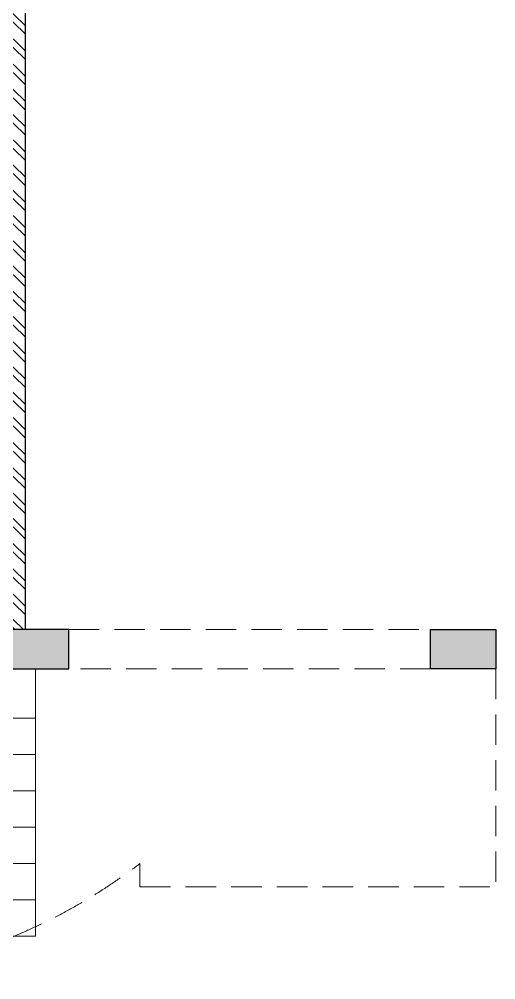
# Model space of a CAD drawing. Header units: feet. Extents: x 10026554 to 10036195, y -6281086 to -6268964.
# Drawn here: x 10032913 to 10036195, y -6281086 to -6274476 of the extents above; entities that cross this region are included whole.
import ezdxf

# ---------------------------------------------------------------- set-up
doc = ezdxf.new("R2010")
doc.units = ezdxf.units.FT
doc.header["$LTSCALE"] = 33
doc.header["$MEASUREMENT"] = 0
doc.linetypes.add('HIDDEN', pattern=[9.525, 6.35, -3.175])
doc.layers.add('A-WALL', color=1, linetype='Continuous')
doc.layers.add('column', color=10, linetype='Continuous')
for name, color, linetype, lineweight in [('A-WALL HATCH', 251, 'Continuous', 0), ('beam', 90, 'Continuous', 9), ('column hatch', 5, 'Continuous', 0), ('LENS_DIMENSION', 193, 'Continuous', 0), ('Steps', 4, 'Continuous', 9)]:
    doc.layers.add(name, color=color, linetype=linetype, lineweight=lineweight)

# ---------------------------------------------------------------- blocks, each defined once
blk = doc.blocks.new('A$C87ab3381')
at = {"layer": 'A-WALL HATCH'}
h = blk.add_hatch(dxfattribs=at)
h.set_pattern_fill('ANSI32', color=256, scale=333, angle=0.97157)
h.set_pattern_definition([(45.971575, (-3885225.56, 5461308.43), (-89.7845112, 86.7900177), []), (45.971575, (-3885166.7, 5461309.43), (-89.7845112, 86.7900177), [])])
h.paths.add_polyline_path([(-3950, 0), (-3707, 0), (-3707, 260), (-3950, 260)])
h.paths.add_polyline_path([(-6897, 8175), (-6897, 8425), (-9712, 8425), (-9712, 8175)])
h.paths.add_polyline_path([(-3707, 8175), (-3707, 8425), (-6557, 8425), (-6557, 8175)])
h.paths.add_polyline_path([(-3367, 8425), (-3367, 8175), (-846, 8175), (-846, 8425)])
h.paths.add_polyline_path([(-566, 8425), (-566, 8175), (-260, 8175), (-260, 1040.5), (0, 1040.5), (0, 8425)])
h.paths.add_polyline_path([(-260, 140), (-566, 140), (-566, 0), (0, 0), (0, 440.5), (-260, 440.5)])
h.paths.add_polyline_path([(-3367, 260), (-3367, 0), (-846, 0), (-846, 310), (-966, 310), (-966, 260)])
h.paths.add_polyline_path([(-1631, 2024), (-1010, 2024), (-1010, 2184), (-1791, 2184), (-1791, 260), (-1631, 260)])
h.paths.add_polyline_path([(-9712, 2184), (-9712, 2024), (-3707, 2024), (-3707, 410), (-3547, 410), (-3547, 2184)])
at = {"layer": 'column hatch'}
h = blk.add_hatch(color=251, dxfattribs=at)
h.dxf.hatch_style = 1
h.paths.add_polyline_path([(-9982, -766), (-9712, -766), (-9712, -1216), (-9982, -1216)])
h.paths.add_polyline_path([(-9712, 2184), (-9982, 2184), (-9982, 1724), (-9712, 1724)])
h.paths.add_polyline_path([(-9982, 5725), (-9712, 5725), (-9712, 5025), (-9982, 5025)])
h.paths.add_polyline_path([(-9982, 8425), (-9712, 8425), (-9712, 7975), (-9982, 7975)])
h.paths.add_polyline_path([(-6897, 8425), (-6557, 8425), (-6557, 7935), (-6897, 7935)])
h.paths.add_polyline_path([(-3707, 8425), (-3367, 8425), (-3367, 7975), (-3707, 7975)])
h.paths.add_polyline_path([(-566, 8015), (-846, 8015), (-846, 8425), (-566, 8425)])
h.paths.add_polyline_path([(-846, 4470), (-566, 4470), (-566, 4050), (-846, 4050)])
h.paths.add_polyline_path([(-566, 0), (-846, 0), (-846, 410), (-566, 410)])
h.paths.add_polyline_path([(-3707, 410), (-3367, 410), (-3367, 0), (-3707, 0)])
at = {"layer": 'A-WALL'}
blk.add_lwpolyline([(-9712, 2184), (-3547, 2184), (-3547, 410), (-3707, 410), (-3707, 2024), (-9712, 2024)], close=True, dxfattribs=at)
at = {"layer": 'beam', "linetype": 'HIDDEN'}
for p, q in [((-11482, 1234), (-11482, -1216)), ((-11322, 1234), (-11482, 1234)), ((-9982, -1216), (-11482, -1216))]:
    blk.add_line(p, q, dxfattribs=at)
blk.add_lwpolyline([(-9712, -766), (-9982, -766), (-9982, 1724), (-9712, 1724)], close=True, dxfattribs=at)
blk.add_arc((-8210, 3604.5), 3912, 142.70282, 217.29718, dxfattribs=at)
at = {"layer": 'column'}
for points in [[(-9712, 2184), (-9982, 2184), (-9982, 1724), (-9712, 1724)], [(-9982, -766), (-9712, -766), (-9712, -1216), (-9982, -1216)]]:
    blk.add_lwpolyline(points, close=True, dxfattribs=at)
at = {"layer": 'Steps'}
for p, q in [((-11822, 5255), (-11822, 1954)), ((-11572, 5255), (-11572, 1954)), ((-11322, 5255), (-11322, 1954)), ((-11072, 5255), (-11072, 1954)), ((-10822, 5255), (-10822, 1954)), ((-10572, 5255), (-10572, 1954)), ((-10322, 5255), (-10322, 1954)), ((-11822, 1954), (-9982, 1954))]:
    blk.add_line(p, q, dxfattribs=at)

msp = doc.modelspace()

# ---------------------------------------------------------------- block references
at = {"layer": 'LENS_DIMENSION', "rotation": 90}
msp.add_blockref('A$C87ab3381', (10034978.9, -6268964.4), dxfattribs=at)

doc.saveas('drawing.dxf')
